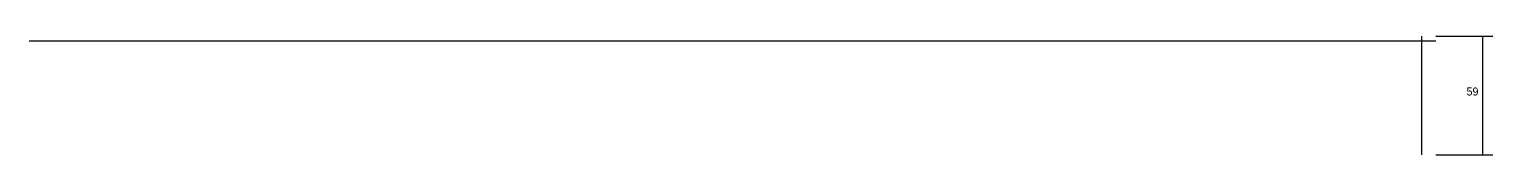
# Model space of a CAD drawing. Header units: metres. Extents: x -9171 to -4659, y 10891 to 12099.
# Drawn here: x -6790 to -6058, y 10891 to 10950 of the extents above; entities that cross this region are included whole.
import ezdxf

# ---------------------------------------------------------------- set-up
doc = ezdxf.new("R2010")
doc.units = ezdxf.units.M
doc.layers.add('COTA', color=4, linetype='Continuous')
doc.layers.add('SARR_2.2x7', color=40, linetype='Continuous')

msp = doc.modelspace()

# ---------------------------------------------------------------- linework, layer by layer
at = {"layer": 'COTA'}
for p, q in [((-6086.5, 10949.9), (-6058, 10949.9)), ((-6063, 10890.9), (-6063, 10949.9)), ((-6086.5, 10890.9), (-6058, 10890.9))]:
    msp.add_line(p, q, dxfattribs=at)
at = {"layer": 'SARR_2.2x7'}
for p, q in [((-6789.5, 10947.7), (-6545.5, 10947.7)), ((-6545.5, 10947.7), (-6301.5, 10947.7)), ((-6301.5, 10947.7), (-6301.5, 10947.7)), ((-6301.5, 10947.7), (-6086.5, 10947.7)), ((-6093.5, 10890.9), (-6093.5, 10949.9))]:
    msp.add_line(p, q, dxfattribs=at)

# ---------------------------------------------------------------- texts
at = {"layer": 'COTA'}
msp.add_text('59', height=4, dxfattribs=at).set_placement((-6071.1, 10920.4))

doc.saveas('drawing.dxf')
